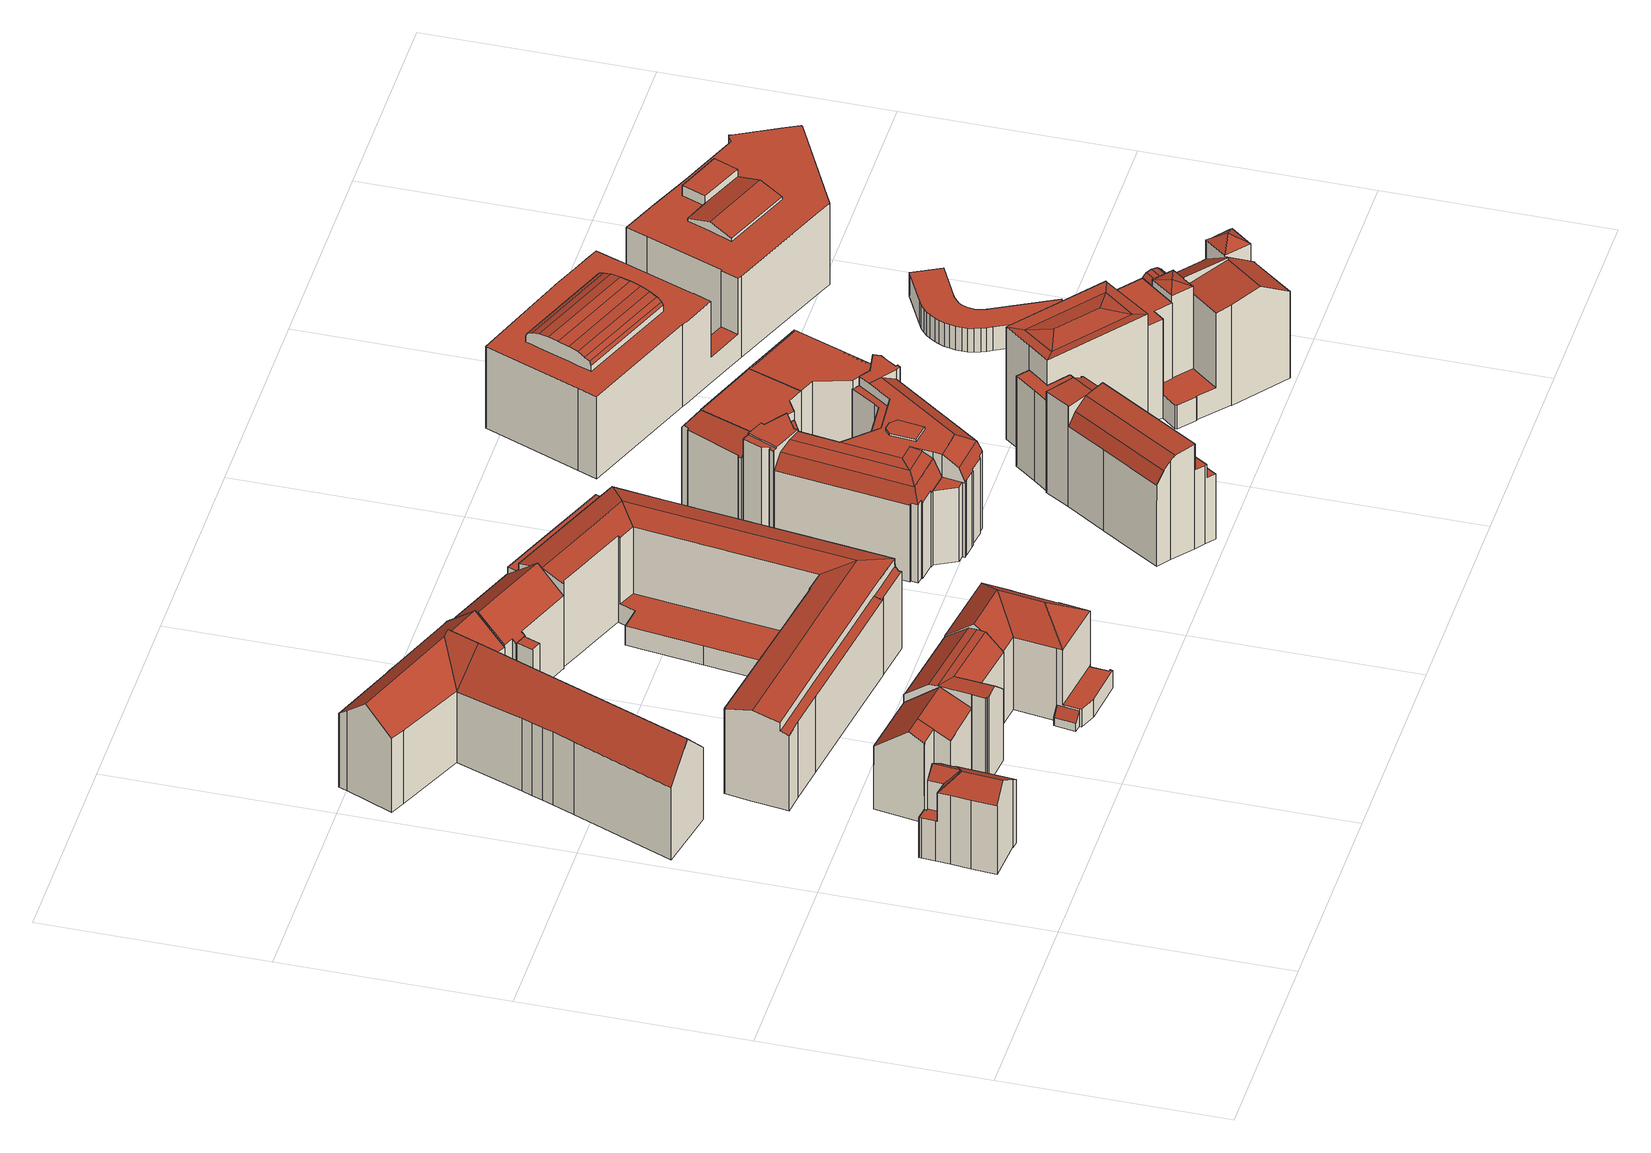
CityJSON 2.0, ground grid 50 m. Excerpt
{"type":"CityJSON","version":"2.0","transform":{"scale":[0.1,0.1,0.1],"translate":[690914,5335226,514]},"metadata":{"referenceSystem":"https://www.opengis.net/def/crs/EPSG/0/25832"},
"CityObjects":{
"building1":{"type":"Building","attributes":{"Gemeindeschluessel":"09162000","HoeheDach":"537.650","HoeheGrund":"516.379","Methode":"2000","NiedrigsteTraufeDesGebaeudes":"526.580","Geometrietyp2DReferenz":"3000","function":"31001_1000","roofType":"2100","measuredHeight":21.27,"storeysAboveGround":5},"geometry":[{"type":"MultiSurface","lod":"2","boundaries":[[[0,1,2,3]],[[4,5,2,1,6,7,8]],[[9,10,11]],[[12,13,14,15]],[[16,17,13,12]],[[11,8,18,19,9]],[[20,6,1,0]],[[21,22,17,16]],[[23,24,25,26]],[[27,28,29,30]],[[31,23,26,32,27,30,33,34,21,16,12,15,35,20,0,3,36]],[[34,33,37,9,19,38,39]],[[10,8,11]],[[40,41,42,14,13,17,22,39,38]],[[40,18,43,41]],[[15,14,42,35]],[[3,2,5,36]],[[44,25,24,45,4,10,46]],[[8,7,43,18]],[[38,19,18,40]],[[31,45,24,23]],[[31,36,5,4,45]],[[20,35,42,41,43,7,6]],[[27,32,44,46,28]],[[4,8,10]],[[26,25,44,32]],[[30,29,37,33]],[[9,37,29,28,46,10]],[[34,39,22,21]]],"semantics":{"surfaces":[{"type":"WallSurface"},{"type":"RoofSurface"},{"type":"GroundSurface"}],"values":[0,1,0,0,0,1,0,0,0,0,2,0,1,1,0,0,0,1,1,0,0,0,0,0,1,0,0,1,0]}}]},
"building2":{"type":"Building","attributes":{"Gemeindeschluessel":"09162000","HoeheDach":"539.610","HoeheGrund":"517.521","Methode":"2000","NiedrigsteTraufeDesGebaeudes":"533.461","Geometrietyp2DReferenz":"3000","function":"31001_1000","roofType":"2100","measuredHeight":22.09,"storeysAboveGround":5},"geometry":[{"type":"MultiSurface","lod":"2","boundaries":[[[47,48,49,50,51]],[[52,53,54,55]],[[54,53,56,49,48,57,58]],[[52,55,59,60,61,62,63,64,65,66]],[[63,62,51,50,67]],[[65,68,69,66]],[[55,54,58,59]],[[49,56,69,68,70,67,50]],[[59,58,57,60]],[[63,67,70,64]],[[61,47,51,62]],[[52,66,69,56,53]],[[64,70,68,65]],[[61,60,57,48,47]]],"semantics":{"surfaces":[{"type":"RoofSurface"},{"type":"WallSurface"},{"type":"GroundSurface"}],"values":[0,1,0,2,1,1,1,0,1,1,1,1,1,1]}}]},
"building3":{"type":"Building","attributes":{"Gemeindeschluessel":"09162000","HoeheDach":"542.233","HoeheGrund":"516.547","Methode":"2000","NiedrigsteTraufeDesGebaeudes":"534.610","Geometrietyp2DReferenz":"3000","function":"31001_9998","roofType":"3100","measuredHeight":25.69,"storeysAboveGround":5},"geometry":[{"type":"MultiSurface","lod":"2","boundaries":[[[71,72,73,74,75,76,77,78,79,80,81,82,83]],[[84,85,86,87,88]],[[89,90,91,92]],[[71,83,93,94,95]],[[91,86,85,96,92]],[[97,98,81,80]],[[99,75,74,100]],[[101,95,94,102]],[[103,104,72,105,106]],[[107,100,74,73,108]],[[109,110,111,112]],[[113,76,75,99]],[[114,115,110,109]],[[116,79,78,117]],[[89,118,119,104,103,90]],[[107,118,89,92,96,85,84,120,121,114,109,112,101,102,122,123,98,97,116,117,124,113,99,100]],[[119,118,107,108]],[[120,125,126,121]],[[102,94,93,122]],[[106,105,71,95]],[[98,123,82,81]],[[119,108,73,72,104]],[[124,117,78,77]],[[87,106,95,127,111,110,115,126,125,88]],[[76,113,124,77]],[[97,80,79,116]],[[84,88,125,120]],[[101,112,111,127,95]],[[123,122,93,83,82]],[[121,126,115,114]],[[72,71,105]],[[91,90,103,106,87,86]]],"semantics":{"surfaces":[{"type":"RoofSurface"},{"type":"WallSurface"},{"type":"GroundSurface"}],"values":[0,1,1,0,1,1,1,1,0,1,1,1,1,1,1,2,1,1,1,0,1,0,1,0,1,1,1,1,1,1,1,0]}}]},
"building4":{"type":"Building","attributes":{"Gemeindeschluessel":"09162000","HoeheDach":"539.670","HoeheGrund":"517.402","Methode":"2000","NiedrigsteTraufeDesGebaeudes":"535.493","Geometrietyp2DReferenz":"3000","function":"31001_1000","roofType":"3100","measuredHeight":22.27,"storeysAboveGround":5},"geometry":[{"type":"MultiSurface","lod":"2","boundaries":[[[128,129,130,131,132,133,134,135,136,137]],[[138,136,135,139]],[[129,140,141,142,143,144,130]],[[145,146,141,140]],[[147,148,149,150]],[[151,134,133,152]],[[128,150,153,154]],[[155,156,157,158]],[[138,159,160,137,136]],[[161,131,130,144]],[[146,156,155,142,141]],[[162,149,148,159,138,139,151,152,163,161,144,143,158,157]],[[148,147,160,159]],[[145,140,129,128,154]],[[147,150,128,137,160]],[[150,149,162,153]],[[163,132,131,161]],[[162,157,156,146,145,154,153]],[[139,135,134,151]],[[152,133,132,163]],[[143,142,155,158]]],"semantics":{"surfaces":[{"type":"RoofSurface"},{"type":"WallSurface"},{"type":"GroundSurface"}],"values":[0,1,1,0,1,1,0,1,1,1,0,2,1,0,0,1,1,1,1,1,1]}}]},
"building5":{"type":"Building","attributes":{"Gemeindeschluessel":"09162000","HoeheDach":"521.417","HoeheGrund":"517.417","Methode":"1000","NiedrigsteTraufeDesGebaeudes":"519.404","Geometrietyp2DReferenz":"3000","function":"31001_2000","roofType":"2100","measuredHeight":4,"storeysAboveGround":1},"geometry":[{"type":"MultiSurface","lod":"2","boundaries":[[[164,165,166,167]],[[165,168,169,166]],[[167,170,171,164]],[[170,169,168,171]],[[171,168,165,164]],[[167,166,169,170]]],"semantics":{"surfaces":[{"type":"WallSurface"},{"type":"RoofSurface"},{"type":"GroundSurface"}],"values":[0,1,2,0,0,0]}}]},
"building6":{"type":"Building","attributes":{"Gemeindeschluessel":"09162000","HoeheDach":"540.920","HoeheGrund":"517.430","Methode":"1000","NiedrigsteTraufeDesGebaeudes":"521.880","Geometrietyp2DReferenz":"3000","function":"31001_1000","roofType":"3100","measuredHeight":23.49,"storeysAboveGround":5},"geometry":[{"type":"MultiSurface","lod":"2","boundaries":[[[172,173,174,175]],[[176,177,178,179,180,181,172,175,182,183,170,184,167,185,162,157,186,187,188]],[[174,189,182,175]],[[190,173,172,181]],[[191,192,193,194]],[[167,184,195,196,197,198,199]],[[200,176,188,201]],[[179,202,203,180]],[[204,195,184,170]],[[185,205,206,162]],[[178,207,202,179]],[[208,209,210,200,201,211,192,191]],[[177,210,209,207,178]],[[183,212,204,170]],[[167,199,205,185]],[[189,174,173,190,203,202,207,196,195,204,212]],[[176,200,210,177]],[[191,194,206,205]],[[208,191,205,199,198]],[[157,162,206,194,193]],[[186,192,211,187]],[[180,203,190,181]],[[187,211,201,188]],[[207,209,197,196]],[[192,186,157,193]],[[209,208,198,197]],[[189,212,183,182]]],"semantics":{"surfaces":[{"type":"WallSurface"},{"type":"GroundSurface"},{"type":"RoofSurface"}],"values":[0,1,0,0,2,0,0,0,0,0,0,2,0,0,0,2,0,2,2,0,0,0,0,0,0,2,0]}}]},
"building7":{"type":"Building","attributes":{"Gemeindeschluessel":"09162000","HoeheDach":"539.811","HoeheGrund":"516.550","Methode":"2000","NiedrigsteTraufeDesGebaeudes":"521.406","Geometrietyp2DReferenz":"3000","function":"31001_9998","roofType":"3100","measuredHeight":23.26,"storeysAboveGround":7},"geometry":[{"type":"MultiSurface","lod":"2","boundaries":[[[213,214,215,216,217,218,219,220,221,222,223,224]],[[225,226,227,228,229,230,231,232,233,234,235,236,237,238,239]],[[237,236,235,234,240,241,242,243,244,238]],[[243,242,241,240,245,246,247,248,249,250,251,252,244]],[[253,254,255,256,257,258,259,260,261,262,263]],[[264,265,266,267]],[[268,269,270,271]],[[272,246,245,273]],[[274,275,276,277,278,279,280,281]],[[230,229,282,283]],[[250,249,248,247,284,285,286,287,288,251]],[[289,290,291,215,214,213,224,292]],[[293,294,295,296]],[[257,295,294,282,229,228,297,258]],[[240,298,299,291,300,245]],[[301,262,261,260,259,297,227,226,225,239,302]],[[303,304,265,264]],[[271,270,305,306]],[[307,308,309,277,276,310,311]],[[218,312,219]],[[312,313,220,219]],[[273,245,300,314]],[[232,305,270,269,315,316,317,318,319,217,216,320,321,233]],[[322,323,307,311]],[[281,280,324,325]],[[247,246,272,326,327,328,284]],[[313,312,218,217,319,329,330,331,332,333]],[[334,335,336,337]],[[231,230,283]],[[324,292,224,223,338,339,340,341,325]],[[233,321,320,216,215,342,343,234]],[[329,319,318,344]],[[259,258,297]],[[268,345,346,347,344,318,317,316,315,269]],[[293,348,349,306,305,232,231,283,282,294]],[[228,227,297]],[[314,300,309,308]],[[337,336,323,322]],[[222,221,220,313,333,266,265,304,338,223]],[[339,338,304,303]],[[280,279,278,277,309,300,291,290,289,292,324]],[[350,301,302,351]],[[327,326,335,334]],[[326,272,273,314,308,307,323,336,335]],[[234,343,342,215,291,299,298,240]],[[347,346,345,268,271,306,349,348,293,296,256,255,254,253,263,350,351,352,353,354,288,287,286,285,284,328,327,334,337,322,311,310,276,275,274,281,325,341,340,339,303,264,267,332,331,330,329,344]],[[302,239,238,244,252,251,288,354,353,352,351]],[[267,266,333,332]],[[263,262,301,350]],[[296,295,257,256]]],"semantics":{"surfaces":[{"type":"WallSurface"},{"type":"RoofSurface"},{"type":"GroundSurface"}],"values":[0,0,1,1,0,0,0,0,0,0,0,1,0,1,1,1,0,0,0,1,0,0,1,0,0,0,0,0,1,0,0,0,0,0,0,0,0,0,1,0,1,0,0,1,1,2,0,0,0,0]}}]},
"building8":{"type":"Building","attributes":{"Gemeindeschluessel":"09162000","HoeheDach":"540.571","HoeheGrund":"516.580","Methode":"1000","NiedrigsteTraufeDesGebaeudes":"534.405","Geometrietyp2DReferenz":"3000","function":"31001_9998","roofType":"3100","measuredHeight":23.99,"storeysAboveGround":5},"geometry":[{"type":"MultiSurface","lod":"2","boundaries":[[[355,356,357,358]],[[359,360,361,362]],[[362,361,363,364]],[[356,355,365,366,367,368]],[[369,370,368,367,371,372,373,374]],[[372,371,367,366,375,376,377,373]],[[364,363,378,379]],[[358,357,380,381]],[[381,380,382,383]],[[384,385,386,387,388]],[[365,355,358,381,383,389,390,391,392,359,362,364,379,393,377,376,375,366]],[[388,387,394,360,359,392,391]],[[390,389,395,385,384,388,391]],[[378,374,373,377,393,379]],[[382,386,385,395]],[[394,387,386,382]],[[363,361,360,394,382,380,357,356,368,370,369,374,378]],[[389,383,382,395]]],"semantics":{"surfaces":[{"type":"WallSurface"},{"type":"RoofSurface"},{"type":"GroundSurface"}],"values":[0,0,0,0,1,0,0,0,0,1,2,0,0,0,0,0,1,0]}}]},
"building9":{"type":"Building","attributes":{"Gemeindeschluessel":"09162000","HoeheDach":"543.130","HoeheGrund":"516.490","Methode":"2000","NiedrigsteTraufeDesGebaeudes":"528.354","Geometrietyp2DReferenz":"3000","function":"31001_9998","roofType":"1000","measuredHeight":26.64,"storeysAboveGround":4},"geometry":[{"type":"MultiSurface","lod":"2","boundaries":[[[396,397,398,399,400,401,402,403,404,405,406,407,408,409,410,411,412,413,414,415]],[[412,416,417,413]],[[418,419,417,416,420,421]],[[396,415,422,423,424,425]],[[426,427,428,429,430]],[[431,432,433,434,425,424,435,436]],[[437,438,439,419,418,440,441]],[[408,407,430,429,442,443]],[[403,402,444,437,441,445]],[[446,421,420,447,448,449,443,442]],[[410,448,447,411]],[[409,449,448,410]],[[396,425,434,397]],[[397,434,433,398]],[[400,450,451,401]],[[408,443,449,409]],[[412,411,447,420,416]],[[452,453,454,455,436,435]],[[402,401,451,454,453,444]],[[456,457,458,428,427]],[[414,413,417,419,439,459]],[[404,403,445,457,456]],[[398,433,432,399]],[[446,442,429,428,458]],[[446,458,457,445,441,440]],[[400,399,432,431,460,450]],[[426,430,407,406,405]],[[436,455,460,431]],[[446,440,418,421]],[[414,459,422,415]],[[451,450,460,455,454]],[[452,438,437,444,453]],[[405,404,456,427,426]],[[423,438,452,435,424]],[[423,422,459,439,438]]],"semantics":{"surfaces":[{"type":"GroundSurface"},{"type":"WallSurface"},{"type":"RoofSurface"}],"values":[0,1,2,1,2,2,1,1,1,2,1,1,1,1,1,1,1,1,1,2,1,1,1,1,2,1,1,1,1,1,2,2,1,1,2]}}]},
"building10":{"type":"Building","attributes":{"Gemeindeschluessel":"09162000","HoeheDach":"542.200","HoeheGrund":"516.989","Methode":"2000","NiedrigsteTraufeDesGebaeudes":"535.830","Geometrietyp2DReferenz":"3000","function":"31001_9998","roofType":"1000","measuredHeight":25.21,"storeysAboveGround":6},"geometry":[{"type":"MultiSurface","lod":"2","boundaries":[[[461,462,463,464]],[[465,466,467,468]],[[469,470,471,472]],[[473,474,475,476]],[[477,478,479,480]],[[481,482,483,484]],[[485,486,487,488,489,490,491,492,493]],[[470,494,495,496,497,471]],[[498,499,500,501,502,503,504]],[[505,506,507,508]],[[509,510,511,512,513,514,515]],[[516,517,518,519]],[[475,474,520,521,522,523,524,525,526,527]],[[528,522,521,529]],[[530,531,532,533,518,517,534,463,462,535,536,537,511,510,488,487,486,485]],[[538,539,540,541,542,543,544,545,546,547]],[[533,548,549,550,551,519,518]],[[552,496,495,553]],[[502,501,554,491,490,555,556,557,540,539,503]],[[558,559,468,467,560,561]],[[562,563,564,565]],[[527,526,566,507,567,568]],[[559,558,569,570,571,572,573,574,575,576,577,578,528,529,579,473,476,580,581,481,484,582,583,584,562,565,477,480,585,586,587,588,589,590,591,592,593,594,595,596,597,598,599,514,513,512,600,601,602,461,464,603,516,519,551,550,604,465,468]],[[590,547,546,591]],[[549,605,466,465,604,550]],[[606,607,608,609,610,611]],[[461,602,601,600,537,536,535,462]],[[514,599,598,612,613,515]],[[508,507,566,614,615]],[[524,616,617,618,619,620,621,622,607,525]],[[575,617,616,576]],[[529,521,520,579]],[[558,561,623,569]],[[624,554,501,500]],[[622,621,571,570,569,623,625]],[[577,576,616,524,523,578]],[[512,511,537,600]],[[530,626,627,531]],[[480,479,499,585]],[[584,628,563,562]],[[556,555,490,489,509,515,613,612,629,630,557]],[[571,621,620,572]],[[565,564,478,477]],[[589,538,547,590]],[[586,498,504,587]],[[585,499,498,586]],[[622,625,608,607]],[[615,614,631,632]],[[603,534,517,516]],[[541,630,629,612,598,597,596,595,542]],[[504,503,539,538,589,588,587]],[[485,493,626,530]],[[581,633,482,481]],[[634,631,614,566,635,636,606,611,627,626,493,637],[638,552,553,639,469,472]],[[594,543,542,595]],[[510,509,489,488]],[[464,463,534,603]],[[591,546,545,592]],[[632,634,637,624]],[[627,611,610,548,533,532,531]],[[525,607,606,636]],[[615,632,624,500]],[[573,619,618,574]],[[525,636,635,566,526]],[[483,482,633,568,567,507,506]],[[593,544,543,594]],[[639,494,470,469]],[[583,640,628,584]],[[632,631,634]],[[609,608,625,623,561,560,467,466,605,549,548,610]],[[637,493,492,491,554,624]],[[540,557,630,541]],[[472,471,497,638]],[[553,495,494,639]],[[579,520,474,473]],[[572,620,619,573]],[[578,523,522,528]],[[580,476,475,527,568,633,581]],[[479,478,564,563,628,640,505,508,615,500,499]],[[592,545,544,593]],[[574,618,617,575]],[[638,497,496,552]],[[582,484,483,506,505,640,583]]],"semantics":{"surfaces":[{"type":"WallSurface"},{"type":"RoofSurface"},{"type":"GroundSurface"}],"values":[0,0,0,0,0,0,0,1,1,0,0,0,1,0,1,1,0,0,0,0,0,0,2,0,0,0,0,0,0,1,0,0,0,1,0,0,0,0,0,0,1,0,0,0,0,0,0,0,0,0,0,0,0,1,0,0,0,0,1,0,1,1,0,1,1,0,0,0,0,1,1,0,0,0,0,0,0,0,1,0,0,0,0]}}]},
"building11":{"type":"Building","attributes":{"Gemeindeschluessel":"09162000","HoeheDach":"526.450","HoeheGrund":"517.340","Methode":"2000","NiedrigsteTraufeDesGebaeudes":"523.066","Geometrietyp2DReferenz":"3000","function":"51009_1610","roofType":"3600","measuredHeight":9.11},"geometry":[{"type":"MultiSurface","lod":"2","boundaries":[[[641,642,643]],[[644,641,643,645]],[[646,647,648,649]],[[642,647,650,651]],[[652,653,648,642]],[[648,647,642]],[[654,651,650,655]],[[656,657,658,659]],[[655,650,647,646]],[[652,642,641]],[[660,661,644,645,656,659,654,655,646,649]],[[642,651,658,657]],[[660,653,652,661]],[[645,643,657,656]],[[649,648,653,660]],[[659,658,651,654]],[[661,652,641,644]],[[642,657,643]]],"semantics":{"surfaces":[{"type":"RoofSurface"},{"type":"WallSurface"},{"type":"GroundSurface"}],"values":[0,1,1,0,0,0,1,1,1,0,2,0,1,1,1,1,1,0]}}]},
"building12":{"type":"Building","attributes":{"Gemeindeschluessel":"09162000","HoeheDach":"541.520","HoeheGrund":"516.940","Methode":"2000","NiedrigsteTraufeDesGebaeudes":"536.990","Geometrietyp2DReferenz":"3000","function":"31001_9998","roofType":"1000","measuredHeight":24.58,"storeysAboveGround":6},"geometry":[{"type":"MultiSurface","lod":"2","boundaries":[[[662,663,664,665]],[[666,667,668,669,670,671,672,673,674]],[[675,676,677,678]],[[677,676,664,663,679,674,673,672,680,681]],[[682,683,684,685,686,687]],[[688,689,690,691,692,693]],[[694,666,674,679,663,662]],[[695,681,680,696]],[[697,698,699,700]],[[701,678,677,681,695,702,703]],[[704,705,693,692]],[[696,671,670,689,688,693,705,684,683]],[[706,707,708,709,700,699]],[[707,710,711,712,713,708]],[[668,667,666,694,662,665,675,678,701,703,714,697,700,709,708,713,712,687,686,685,704,692,691,690,669]],[[715,702,695,696,683,682,711,710,707,706,699,698]],[[685,684,705,704]],[[714,703,702,715,698,697]],[[696,680,672,671]],[[690,689,670,669]],[[712,711,682,687]],[[665,664,676,675]]],"semantics":{"surfaces":[{"type":"WallSurface"},{"type":"RoofSurface"},{"type":"GroundSurface"}],"values":[0,0,0,1,0,0,0,0,0,0,0,1,0,0,2,1,0,0,0,0,0,0]}}]},
"building13":{"type":"Building","attributes":{"Gemeindeschluessel":"09162000","HoeheDach":"539.574","HoeheGrund":"516.596","Methode":"2000","NiedrigsteTraufeDesGebaeudes":"539.574","Geometrietyp2DReferenz":"3000","function":"31001_9998","roofType":"1000","measuredHeight":22.98,"storeysAboveGround":6},"geometry":[{"type":"MultiSurface","lod":"2","boundaries":[[[716,717,718,719]],[[718,720,721,719]],[[721,720,722,723]],[[716,724,725,717]],[[726,727,728,729]],[[727,723,722,728]],[[716,719,721,723,727,726,724]],[[720,718,717,725,729,728,722]],[[726,729,725,724]]],"semantics":{"surfaces":[{"type":"WallSurface"},{"type":"GroundSurface"},{"type":"RoofSurface"}],"values":[0,0,0,0,0,0,1,2,0]}}]},
"building14":{"type":"Building","attributes":{"Gemeindeschluessel":"09162000","HoeheDach":"541.530","HoeheGrund":"517.090","Methode":"2000","NiedrigsteTraufeDesGebaeudes":"536.829","Geometrietyp2DReferenz":"3000","function":"31001_9998","roofType":"1000","measuredHeight":24.44,"storeysAboveGround":6},"geometry":[{"type":"MultiSurface","lod":"2","boundaries":[[[730,731,732,733,734,735,672,736,674]],[[737,731,730,738]],[[739,740,741,742]],[[743,744,745,746,747,733,732]],[[735,734,748,749,750,672]],[[751,752,753,754]],[[748,734,733,747]],[[755,756,742,741,757,758]],[[749,748,759,760,761,762,763,764,765,766,750]],[[763,762,767,768,769,764]],[[738,730,674,770]],[[674,736,672,750,766,771,772,773,770]],[[765,764,769,774,771,766]],[[755,758,775,776]],[[767,762,761,777]],[[776,775,752,751]],[[777,761,760,778]],[[779,739,742,756,755,776,751,754,745,744,743,737,738,770,773,772,771,774,769,768,767,777,778]],[[739,779,778,760,759,740]],[[754,753,746,745]],[[746,753,752,775,758,757,741,740,759,748,747]],[[743,732,731,737]]],"semantics":{"surfaces":[{"type":"RoofSurface"},{"type":"WallSurface"},{"type":"GroundSurface"}],"values":[0,1,1,1,1,1,1,1,0,1,1,1,1,1,1,1,1,2,1,1,0,1]}}]},
"building15":{"type":"Building","attributes":{"Gemeindeschluessel":"09162000","HoeheDach":"546.480","HoeheGrund":"517.268","Methode":"2000","NiedrigsteTraufeDesGebaeudes":"545.560","Geometrietyp2DReferenz":"3000","function":"31001_9998","roofType":"3200","measuredHeight":29.21,"storeysAboveGround":8},"geometry":[{"type":"MultiSurface","lod":"2","boundaries":[[[780,781,782,783]],[[784,785,786,787]],[[784,787,788]],[[789,783,782,790,791,792]],[[780,783,788,787,793]],[[780,793,794,795,781]],[[789,796,788,783]],[[796,786,785]],[[797,798,799,800,801]],[[796,785,784,788]],[[794,793,787,786,800,799]],[[792,801,800,786,796,789]],[[797,791,790,782,781,795,798]],[[794,799,798,795]],[[792,791,797,801]]],"semantics":{"surfaces":[{"type":"WallSurface"},{"type":"RoofSurface"},{"type":"GroundSurface"}],"values":[0,1,1,0,1,0,1,1,0,1,1,1,2,0,0]}}]},
"building16":{"type":"Building","attributes":{"Gemeindeschluessel":"09162000","HoeheDach":"542.803","HoeheGrund":"517.596","Methode":"1000","NiedrigsteTraufeDesGebaeudes":"542.803","Geometrietyp2DReferenz":"3000","function":"31001_2000","roofType":"1000","measuredHeight":25.21,"storeysAboveGround":7},"geometry":[{"type":"MultiSurface","lod":"2","boundaries":[[[802,803,804,805,806,807,808]],[[803,802,809,810]],[[806,805,811,812]],[[804,813,811,805]],[[807,814,815,808]],[[807,806,812,814]],[[809,815,814,812,811,813,810]],[[803,810,813,804]],[[802,808,815,809]]],"semantics":{"surfaces":[{"type":"GroundSurface"},{"type":"WallSurface"},{"type":"RoofSurface"}],"values":[0,1,1,1,1,1,2,1,1]}}]},
"building17":{"type":"Building","attributes":{"Gemeindeschluessel":"09162000","HoeheDach":"547.010","HoeheGrund":"517.584","Methode":"2000","NiedrigsteTraufeDesGebaeudes":"523.590","Geometrietyp2DReferenz":"3000","function":"31001_2000","roofType":"3100","measuredHeight":29.43,"storeysAboveGround":5},"geometry":[{"type":"MultiSurface","lod":"2","boundaries":[[[816,817,818]],[[819,820,821,822,823,824]],[[825,826,827,823,822]],[[828,829,830,831]],[[832,833,834,835]],[[836,837,838,839,840]],[[803,841,842,802]],[[843,844,845,846,847,848,849,819,824,850]],[[851,852,853,854]],[[835,834,855,856]],[[843,857,858,844]],[[807,859,827,826]],[[860,861,862,863,864,845,865,838,837,866]],[[866,837,836]],[[867,868,869,870,871]],[[816,872,873,874,817]],[[875,876,877,878,879,880,828,831,881,882,832,835,856,883,884,804,803,802,808,807,826,825,885,886,887,888,889,851,854,890,891,892,893,894,895]],[[830,829,896,897,898,866,836,899]],[[840,839,869,868]],[[900,901,868,867]],[[881,902,903,882]],[[904,905,873,872,906,907]],[[846,864,908,909,847]],[[875,895,910,911,912,913]],[[914,915,913,912,907,906,916,917,918,919]],[[854,853,874,873,890]],[[897,920,818,898]],[[887,886,862,861,921]],[[869,839,865,844,858]],[[891,890,873,905,922]],[[853,852,923,924,921]],[[825,822,821,885]],[[888,924,923,889]],[[853,921,861,860,817,874]],[[877,914,919,878]],[[914,877,876,915]],[[804,925,841,803]],[[889,923,852,851]],[[869,858,926,870]],[[887,921,924,888]],[[906,872,920,897,916]],[[860,866,898,818,817]],[[881,831,830,899,902]],[[846,845,864]],[[867,871,927,842,841,925,928,929,855,834,833,900]],[[885,821,820,930,931,909,908,863,862,886]],[[879,918,917,880]],[[863,908,864]],[[904,911,910,932,933,934,922,905]],[[833,832,882,903,901,900]],[[916,897,896,917]],[[802,842,927,808]],[[858,857,926]],[[848,931,930,849]],[[849,930,820,819]],[[824,823,827,859,850]],[[903,902,899,836,840,868,901]],[[893,933,932,894]],[[920,872,816]],[[880,917,896,829,828]],[[845,844,865]],[[884,928,925,804]],[[847,909,931,848]],[[892,934,933,893]],[[920,816,818]],[[891,922,934,892]],[[904,907,912,911]],[[894,932,910,895]],[[918,879,878,919]],[[883,929,928,884]],[[875,913,915,876]],[[856,855,929,883]],[[808,927,871,870,926,857,843,850,859,807]],[[839,838,865]]],"semantics":{"surfaces":[{"type":"RoofSurface"},{"type":"WallSurface"},{"type":"GroundSurface"}],"values":[0,0,1,1,1,1,1,1,1,1,0,1,0,1,1,0,2,0,1,1,1,1,0,1,0,1,1,1,0,1,0,1,1,1,1,1,1,1,0,1,1,1,1,1,0,1,1,1,0,1,1,1,0,0,0,0,0,1,0,1,1,1,0,1,0,1,1,1,1,1,1,1,1,1]}}]},
"building18":{"type":"Building","attributes":{"Gemeindeschluessel":"09162000","HoeheDach":"539.650","HoeheGrund":"514.841","Methode":"2000","NiedrigsteTraufeDesGebaeudes":"521.240","Geometrietyp2DReferenz":"3000","function":"31001_3000","roofType":"1000","measuredHeight":24.81,"storeysAboveGround":7},"geometry":[{"type":"MultiSurface","lod":"2","boundaries":[[[935,936,937,938]],[[939,940,941,942,943,944]],[[945,946,947,948]],[[949,950,951,952]],[[953,954,955,956]],[[957,958,959,960,961,951,950,962,963,964,965,966,967,968],[969,970,971,972,973,974,975,976,977,978,979,980,981,982,983,984,985,986,987,988,989,990]],[[991,992,993,994,995,996,997,998,999,1000,1001,1002,1003,1004,1005,1006,949,952,1007,1008,1009,1010,1011,1012,1013,953,956,1014,944,943,942,1015,1016,1017,1018]],[[946,1019,1020,947]],[[1021,1022,1023,1024]],[[1025,1026,1027,1028]],[[1029,1030,1031,1032]],[[963,962,950,949,1006,1005,1004,964]],[[1011,1033,1034,1012]],[[1035,1036,1037,1038]],[[1039,1040,1041,1042,1038,1037,938,937,948,947,1020,978,977,976,975,974,973,972,971,970,969,990]],[[1031,960,959,1032]],[[998,997,996,995,1043,1044,1029,1032,959,958,957,999]],[[1029,1044,1045,1030]],[[960,1031,1030,1045,1046,1010,1009,1008,1007,961]],[[1017,1047,1048,1018]],[[978,1020,1019,979]],[[965,964,1004,1003,1002,966]],[[1049,939,944,1014,956,955]],[[1050,1035,1038,1042]],[[1010,1046,1033,1011]],[[1000,968,967,1001]],[[1012,1034,1051,1013]],[[989,1052,1039,990]],[[1052,1053,1040,1039]],[[1053,1054,1041,1040]],[[1053,1052,989,988,987,986,985,984,983,982,981,980,979,1019,946,945,936,935,1036,1035,1050,1054]],[[1054,1050,1042,1041]],[[1055,1056,1057,1058,1026,1025,1059,1022,1021]],[[952,951,961,1007]],[[1055,1021,1024,1060]],[[1059,1025,1028,1061]],[[1024,1023,1062,1063,1064,1060]],[[1022,1059,1061,1062,1023]],[[942,941,1065,1015]],[[936,945,948,937]],[[1018,1048,1066,991]],[[1067,1047,1017,1016,1015,1065]],[[1043,1068,1069,1070,1066,1048,1047,1067,1065,941,940,939,1049,955,954,1051,1034,1033,1046,1045,1044],[1064,1063,1071,1072,1058,1057,1056,1055,1060]],[[1036,935,938,1037]],[[1071,1061,1028,1027,1072]],[[1001,967,966,1002]],[[1063,1062,1061,1071]],[[1013,1051,954,953]],[[992,1070,1069,993]],[[1072,1027,1026,1058]],[[994,993,1069,1068,1043,995]],[[999,957,968,1000]],[[991,1066,1070,992]]],"semantics":{"surfaces":[{"type":"RoofSurface"},{"type":"WallSurface"},{"type":"GroundSurface"}],"values":[0,1,0,1,1,0,2,0,0,0,0,1,1,0,1,1,1,1,1,1,1,1,1,0,1,1,1,1,0,0,1,0,1,1,1,1,1,0,1,0,1,1,0,0,1,1,1,1,1,1,1,1,1]}}]},
"building19":{"type":"Building","attributes":{"Gemeindeschluessel":"09162000","HoeheDach":"521.508","HoeheGrund":"515.508","Methode":"3220","NiedrigsteTraufeDesGebaeudes":"521.508","Geometrietyp2DReferenz":"3000","function":"31001_2000","roofType":"9999","measuredHeight":6,"storeysAboveGround":1},"geometry":[{"type":"MultiSurface","lod":"2","boundaries":[[[1073,1074,1075,1076,1077,1078,1079,1080,1081,1082,1083,1084,1085,1086,1087,1088,1089,1090,1091,1092,1093,1094,1095,1096,1097,1098,1099,1100,1101,1102,1103]],[[1104,1105,1083,1082]],[[1105,1106,1084,1083]],[[1107,1108,1092,1091]],[[1109,1110,1073,1103]],[[1111,1112,1086,1085]],[[1113,1114,1096,1095]],[[1115,1116,1094,1093]],[[1117,1118,1076,1075]],[[1119,1120,1078,1077]],[[1110,1121,1074,1073]],[[1122,1123,1088,1087]],[[1121,1117,1075,1074]],[[1124,1107,1091,1090]],[[1108,1115,1093,1092]],[[1125,1126,1080,1079]],[[1123,1127,1089,1088]],[[1128,1109,1103,1102]],[[1109,1128,1129,1130,1131,1132,1133,1114,1113,1116,1115,1108,1107,1124,1127,1123,1122,1112,1111,1106,1105,1104,1134,1126,1125,1120,1119,1118,1117,1121,1110]],[[1126,1134,1081,1080]],[[1131,1130,1100,1099]],[[1129,1128,1102,1101]],[[1106,1111,1085,1084]],[[1118,1119,1077,1076]],[[1112,1122,1087,1086]],[[1116,1113,1095,1094]],[[1120,1125,1079,1078]],[[1114,1133,1097,1096]],[[1133,1132,1098,1097]],[[1132,1131,1099,1098]],[[1130,1129,1101,1100]],[[1127,1124,1090,1089]],[[1134,1104,1082,1081]]],"semantics":{"surfaces":[{"type":"GroundSurface"},{"type":"WallSurface"},{"type":"RoofSurface"}],"values":[0,1,1,1,1,1,1,1,1,1,1,1,1,1,1,1,1,1,2,1,1,1,1,1,1,1,1,1,1,1,1,1,1]}}]}
},
"vertices":[
[241,307,24],[241,307,195],[238,281,195],[238,281,24],[251,278,186],[251,280,186],[241,308,195],[201,315,224],[196,255,224],[142,288,199],[176,247,236],[165,260,224],[173,324,24],[173,324,126],[173,323,126],[173,323,24],[145,328,24],[145,328,126],[173,284,199],[142,289,199],[241,308,24],[145,323,24],[145,323,126],[240,151,24],[240,151,187],[225,153,197],[225,153,24],[132,162,24],[132,162,199],[136,217,199],[136,217,24],[245,214,24],[226,154,24],[140,261,24],[142,292,24],[172,319,24],[251,280,24],[140,261,199],[142,289,126],[142,292,126],[173,284,126],[176,318,126],[172,319,126],[176,318,199],[226,154,197],[245,214,187],[169,159,236],
[245,342,238],[291,336,238],[294,370,256],[248,377,256],[242,343,238],[399,285,35],[399,285,221],[397,285,221],[397,285,35],[406,354,256],[292,336,238],[287,300,220],[287,300,35],[292,336,35],[245,342,35],[242,343,35],[260,453,35],[261,453,35],[413,431,35],[414,431,35],[260,453,195],[413,431,195],[414,431,195],[261,453,195],
[290,1354,270],[312,1345,270],[389,1316,270],[390,1318,268],[413,1380,212],[401,1385,212],[265,1438,211],[253,1442,211],[230,1451,212],[217,1455,212],[65,1513,213],[58,1495,229],[39,1450,270],[8,807,25],[151,778,25],[151,778,210],[80,792,282],[8,807,208],[291,1130,25],[291,1130,210],[274,1088,210],[274,1088,25],[12,1389,214],[47,1373,212],[204,1305,206],[262,1056,25],[217,1455,25],[65,1513,25],[413,1380,25],[390,1318,25],[204,1305,25],[47,1373,25],[340,1253,210],[342,1257,210],[301,1349,282],[274,1279,282],[364,1248,25],[364,1248,209],[139,1132,25],[139,1132,210],[148,1154,210],[148,1154,25],[401,1385,25],[130,1108,25],[130,1108,210],[230,1451,25],[253,1442,25],[342,1258,25],[342,1258,210],[100,1034,25],[120,1082,25],[12,1389,25],[58,1495,25],[265,1438,25],[100,1034,210],[120,1082,211],[202,1301,206],
[448,335,255],[407,359,257],[399,285,257],[397,285,257],[396,284,257],[393,255,257],[397,254,257],[397,252,257],[401,251,256],[439,247,255],[401,251,34],[397,252,34],[407,360,257],[409,378,255],[414,431,215],[414,431,34],[399,285,34],[606,330,257],[609,348,255],[482,245,216],[482,245,34],[487,289,34],[487,289,216],[397,254,34],[393,255,34],[598,272,216],[604,311,255],[417,430,215],[617,400,215],[617,400,34],[417,430,34],[482,242,34],[482,242,216],[397,285,34],[598,272,34],[396,284,34],
[618,173,34],[618,173,54],[634,171,74],[634,171,34],[610,126,54],[627,123,74],[627,123,34],[610,126,34],
[767,96,34],[767,96,79],[766,90,79],[766,90,34],[776,206,34],[779,206,34],[771,138,34],[766,138,34],[763,98,34],[763,97,34],[665,103,34],[627,118,34],[632,156,34],[647,265,34],[803,373,34],[793,307,34],[789,308,34],[665,103,79],[763,97,79],[725,319,269],[803,373,218],[617,400,218],[607,336,269],[632,156,79],[632,158,79],[632,158,218],[632,158,219],[634,171,219],[776,206,221],[789,308,222],[766,138,79],[763,98,79],[627,123,79],[647,265,218],[598,272,218],[771,138,79],[711,217,269],[771,138,218],[779,206,219],[793,307,219],[627,118,79],
[672,1248,243],[782,1204,243],[884,1163,243],[884,1163,227],[889,1161,224],[889,1161,74],[884,1163,74],[884,1163,221],[782,1204,221],[672,1248,221],[594,1280,221],[594,1280,243],[387,615,223],[586,586,223],[700,570,223],[700,570,221],[804,554,221],[804,554,74],[807,554,74],[807,554,225],[804,554,227],[804,554,243],[700,570,243],[586,586,243],[387,615,243],[226,638,243],[226,638,223],[759,620,258],[707,628,258],[594,644,258],[404,672,258],[234,697,258],[715,686,243],[663,694,243],[662,692,244],[601,702,243],[535,712,243],[421,730,243],[244,759,242],[243,755,243],[382,596,25],[584,567,25],[697,550,25],[700,550,25],[700,550,221],[697,550,221],[697,550,217],[584,567,217],[382,596,217],[360,600,217],[360,600,25],[657,1284,25],[657,1284,221],[877,1195,221],[877,1195,25],[841,657,25],[841,657,216],[829,563,216],[829,563,25],[663,694,74],[715,686,74],[609,1157,25],[657,1138,25],[729,1109,25],[729,1109,245],[657,1138,245],[609,1157,245],[560,1177,245],[560,1177,25],[804,552,221],[804,552,74],[662,692,25],[601,702,25],[535,712,25],[421,730,25],[244,759,25],[664,1190,258],[774,1146,258],[825,1126,258],[573,1227,258],[794,544,25],[794,544,221],[793,536,221],[793,536,25],[698,561,221],[767,679,258],[817,1068,258],[767,1088,243],[269,613,217],[223,619,217],[611,1302,25],[611,1302,221],[821,564,220],[821,564,25],[713,1069,74],[727,1104,74],[727,1104,243],[727,1104,25],[713,1069,25],[884,1170,74],[884,1170,221],[767,1088,74],[843,668,216],[870,877,216],[891,1038,216],[904,1142,216],[897,1145,219],[868,1047,227],[819,671,227],[660,1076,25],[660,1076,74],[553,1175,243],[553,1175,25],[668,731,74],[668,731,25],[663,694,25],[897,1145,25],[889,1161,25],[884,1170,25],[875,1188,25],[875,1188,221],[616,738,25],[616,738,74],[638,907,74],[638,907,25],[604,1305,221],[604,1305,25],[594,1280,25],[573,1227,25],[868,1047,243],[819,671,243],[904,1142,25],[843,668,25],[870,877,25],[891,1038,25],[804,552,25],[807,554,25],[269,613,25],[223,619,25],[226,638,25],[234,697,25],[243,755,25],
[553,1175,26],[553,1175,212],[419,1227,212],[419,1227,26],[389,1230,26],[389,1230,204],[387,1230,204],[387,1230,26],[390,1239,212],[390,1239,26],[577,1236,26],[604,1305,26],[604,1305,204],[577,1236,266],[415,1300,266],[440,1290,266],[468,1359,204],[441,1370,204],[415,1380,204],[389,1310,266],[468,1359,26],[441,1370,26],[415,1380,26],[366,1248,212],[366,1248,26],[416,1219,204],[416,1219,26],[413,1220,204],[413,1220,26],[376,1193,205],[399,1184,205],[413,1220,205],[389,1229,205],[375,1193,205],[399,1184,26],[376,1193,26],[375,1193,26],[389,1229,26],[389,1310,26],[389,1229,204],[399,1184,204],
[1450,252,25],[1403,178,25],[1383,147,25],[1377,137,25],[1330,64,25],[1300,18,25],[1278,35,25],[1258,51,25],[1212,88,25],[1183,110,25],[1244,205,25],[1268,244,25],[1325,332,25],[1359,386,25],[1361,385,25],[1404,349,25],[1429,329,25],[1433,333,25],[1440,327,25],[1481,294,25],[1429,329,276],[1433,333,276],[1406,281,273],[1437,330,273],[1411,344,287],[1380,296,287],[1481,294,225],[1451,254,225],[1451,254,144],[1450,252,144],[1183,110,232],[1197,99,260],[1338,321,260],[1323,330,232],[1268,244,232],[1331,66,144],[1377,137,144],[1383,147,144],[1403,178,144],[1431,266,144],[1311,78,144],[1260,50,225],[1406,281,225],[1437,330,225],[1406,281,291],[1260,50,291],[1323,330,282],[1325,332,282],[1278,35,225],[1258,51,291],[1371,301,286],[1404,349,287],[1361,385,283],[1359,386,282],[1330,64,191],[1300,18,191],[1431,266,225],[1283,32,225],[1283,32,191],[1311,78,191],[1212,88,276],[1221,81,285],[1364,306,285],[1440,327,225],[1331,66,191],
[1124,760,30],[1124,760,253],[1179,702,253],[1179,702,30],[1392,756,30],[1392,756,277],[1394,739,277],[1394,739,30],[1185,593,276],[1185,593,282],[1142,599,282],[1142,599,276],[1141,483,30],[1141,483,220],[1115,487,221],[1115,487,30],[1017,552,30],[1017,552,224],[1017,555,229],[1017,555,30],[1107,494,30],[1107,494,219],[1090,496,219],[1090,496,30],[1101,747,253],[1112,825,253],[1114,837,253],[1115,847,253],[1115,847,280],[1114,837,280],[1114,837,276],[1112,825,276],[1101,747,276],[1194,651,282],[1180,665,282],[1162,668,282],[1147,655,282],[1003,573,230],[1001,557,230],[1019,569,260],[1058,860,260],[1048,864,240],[1040,867,225],[1000,574,225],[1066,544,218],[1066,544,219],[1115,538,219],[1115,538,218],[1160,873,280],[1160,873,253],[1175,862,253],[1175,862,30],[1160,873,30],[1113,907,30],[1113,907,280],[1267,720,30],[1267,720,253],[1303,775,253],[1303,775,30],[1147,482,219],[1148,484,224],[1189,478,221],[1190,481,227],[1206,479,228],[1202,489,254],[1109,501,254],[1107,488,222],[1189,478,30],[1148,484,30],[1167,679,253],[1263,686,253],[1300,739,253],[1317,764,253],[1259,708,253],[1129,796,253],[1135,838,253],[1135,839,253],[1041,868,276],[1040,867,276],[1048,864,276],[1077,931,276],[1061,937,276],[1044,894,276],[1050,879,276],[1044,877,276],[1041,878,276],[1037,869,276],[1317,764,277],[1340,748,277],[1340,748,30],[1317,764,30],[1162,668,276],[1180,665,276],[1088,848,272],[1088,848,280],[1058,860,280],[1048,864,280],[1368,702,30],[1382,723,30],[1382,723,277],[1368,702,277],[1058,545,30],[1058,545,219],[1059,547,223],[1059,547,30],[1115,538,276],[1109,501,219],[1107,488,219],[1372,699,30],[1368,693,30],[1367,691,30],[1365,693,30],[1344,664,30],[1219,491,30],[1217,492,30],[1207,479,30],[1206,479,30],[1190,481,30],[1147,482,30],[1107,488,30],[1106,488,30],[1066,544,30],[1065,545,30],[1064,544,30],[1001,557,30],[1003,573,30],[1000,574,30],[1040,867,30],[1041,868,30],[1037,869,30],[1041,878,30],[1044,877,30],[1050,879,30],[1044,894,30],[1061,937,30],[1077,931,30],[1086,927,30],[1116,915,30],[1114,910,30],[1135,839,30],[1135,838,30],[1129,796,30],[1259,708,30],[1346,749,30],[1346,749,277],[1325,721,276],[1356,698,254],[1356,698,277],[1325,721,277],[1300,739,277],[1300,739,276],[1116,915,280],[1114,910,280],[1118,557,276],[1118,557,260],[1207,479,227],[1217,492,225],[1219,491,219],[1344,664,224],[1365,693,225],[1367,691,220],[1368,693,220],[1372,699,277],[1053,589,272],[1368,693,277],[1167,679,276],[1263,686,276],[1064,544,219],[1086,927,280],[1077,931,280],[1121,581,276],[1121,581,272],[1106,488,219],[1123,607,276],[1158,533,276],[1184,530,276],[1083,612,276],[1147,655,276],[1194,651,276],[1065,545,220],
[1179,702,91],[1212,788,125],[1124,760,91],[1179,702,33],[1124,760,33],[1279,851,33],[1279,851,91],[1303,775,91],[1303,775,33],[1243,865,91],[1204,879,91],[1259,708,91],[1267,720,91],[1204,879,33],[1243,865,33],[1135,839,33],[1135,839,91],[1175,862,91],[1175,862,33],[1267,720,33],[1259,708,33],
[1204,879,29],[1204,879,275],[1175,862,275],[1175,862,29],[1243,865,29],[1259,911,29],[1287,986,29],[1297,1013,29],[1297,1013,232],[1287,986,273],[1287,986,275],[1259,911,275],[1243,865,275],[1113,907,29],[1113,907,275],[1116,915,275],[1116,915,29],[1205,879,275],[1133,1045,275],[1089,926,275],[1110,1064,240],[1115,1076,241],[1116,1080,235],[1116,1080,29],[1115,1076,29],[1110,1064,29],[1142,1072,232],[1219,1043,232],[1219,1043,29],[1142,1072,29],[1133,1076,29],[1133,1076,232],[1205,879,29],[1089,926,273],[1133,1045,273],[1055,939,29],[1055,939,230],[1058,947,230],[1058,947,29],[1089,926,29],[1061,937,238],[1061,937,29],[1132,1074,29],[1132,1074,235],[1059,947,231],[1060,947,233],[1060,947,29],[1059,947,29],[1104,1056,237],[1108,1065,237],[1108,1065,29],[1104,1056,29],[1059,938,29],[1059,938,235],
[1457,363,26],[1457,363,256],[1429,329,256],[1429,329,26],[1361,385,256],[1361,385,26],[1387,418,256],[1387,418,26],[1412,398,26],[1412,398,256],[1450,446,26],[1425,466,26],[1425,466,256],[1450,446,256],
[1279,851,275],[1303,774,275],[1340,748,275],[1364,752,275],[1432,930,275],[1288,985,275],[1267,932,275],[1303,774,31],[1279,851,31],[1464,928,31],[1464,928,235],[1466,927,232],[1466,927,31],[1340,748,31],[1364,752,31],[1391,756,31],[1391,756,242],[1364,752,271],[1432,930,271],[1288,985,271],[1287,986,271],[1401,755,31],[1401,755,231],[1398,757,235],[1398,757,31],[1403,764,31],[1463,918,31],[1463,918,232],[1403,764,232],[1469,942,235],[1470,944,232],[1454,950,232],[1455,952,228],[1442,957,228],[1369,986,228],[1298,1013,228],[1297,1013,228],[1455,952,31],[1442,957,31],[1369,986,31],[1243,865,31],[1297,1013,31],[1287,986,31],[1267,932,31],[1298,1013,31],[1407,762,228],[1407,762,31],[1454,950,31],[1470,944,31],[1469,942,31],
[1450,446,319],[1450,446,33],[1412,398,33],[1412,398,319],[1508,410,325],[1597,339,325],[1660,343,316],[1501,469,316],[1446,398,316],[1609,243,319],[1457,363,33],[1611,242,33],[1611,242,319],[1496,505,319],[1497,506,319],[1497,506,33],[1605,273,316],[1690,348,33],[1692,351,33],[1692,351,319],[1692,350,318],[1690,348,318],
[1660,242,36],[1641,218,36],[1639,219,36],[1611,242,36],[1690,348,36],[1759,293,36],[1696,214,36],[1660,242,288],[1641,218,288],[1611,242,288],[1690,348,288],[1639,219,288],[1759,293,288],[1696,214,288],
[1894,150,330],[1888,195,307],[1849,146,307],[1748,259,294],[1771,288,294],[1765,293,287],[1764,293,287],[1763,293,286],[1740,265,286],[1764,293,36],[1761,295,36],[1761,295,277],[1906,100,36],[1906,100,257],[1831,5,257],[1831,5,36],[1650,152,36],[1650,152,96],[1649,151,96],[1649,151,36],[1841,136,305],[1841,136,309],[1756,205,309],[1756,205,305],[1756,205,286],[1641,218,96],[1660,242,96],[1738,267,305],[1779,234,305],[1779,234,284],[1779,234,275],[1776,236,286],[1769,242,294],[1758,250,297],[1738,267,277],[1901,190,36],[1901,190,96],[1898,186,96],[1898,186,36],[1613,182,96],[1613,182,36],[1738,266,305],[1738,225,314],[1759,293,277],[1888,195,259],[1882,200,259],[1882,199,259],[1802,263,259],[1787,244,275],[1760,209,305],[1846,141,305],[1738,182,96],[1738,182,286],[1738,182,305],[1697,215,305],[1697,215,96],[1938,154,307],[1933,159,307],[1898,186,307],[1936,138,36],[1918,115,36],[1922,111,36],[1912,100,36],[1909,102,36],[1907,99,36],[1715,95,36],[1716,96,36],[1614,183,36],[1612,185,36],[1765,293,36],[1882,199,36],[1882,200,36],[1885,198,36],[1889,200,36],[1933,159,36],[1936,163,36],[1948,152,36],[1946,149,36],[1950,146,36],[1941,135,36],[1907,99,256],[1899,105,263],[1849,146,305],[1773,50,305],[1688,120,96],[1688,120,286],[1715,95,292],[1716,96,292],[1946,148,96],[1933,159,96],[1938,154,218],[1946,148,218],[1802,263,275],[1800,265,286],[1941,135,96],[1938,137,96],[1938,137,218],[1936,138,218],[1922,111,218],[1918,115,218],[1899,105,218],[1907,99,218],[1909,102,218],[1912,100,218],[1899,105,307],[1882,200,96],[1936,163,96],[1889,200,96],[1885,198,96],[1639,219,96],[1698,216,305],[1696,214,96],[1612,185,96],[1614,183,96],[1782,280,297],[1792,271,294],[1950,146,96],[1946,149,96],[1948,152,96],
[1533,1319,255],[1542,1340,252],[1315,1429,252],[1307,1408,255],[2067,1230,215],[2075,1235,215],[2085,1240,215],[2085,1240,8],[2075,1235,8],[2067,1230,8],[1548,1357,246],[1553,1368,240],[1326,1457,240],[1322,1446,246],[1650,1400,8],[1650,1400,217],[1631,1349,217],[1631,1349,8],[1830,1326,8],[1830,1326,215],[1923,1287,215],[1923,1287,8],[1462,1170,217],[1473,1165,217],[1550,1135,217],[1566,1175,217],[1565,1175,217],[1627,1409,217],[1584,1426,217],[1533,1447,217],[1348,1514,217],[1292,1534,217],[1207,1319,217],[1190,1276,217],[1269,1312,217],[1273,1323,217],[1280,1340,217],[1288,1361,217],[1297,1385,217],[1307,1408,217],[1315,1429,217],[1322,1446,217],[1326,1457,217],[1327,1461,217],[1554,1371,217],[1553,1368,217],[1548,1357,217],[1542,1340,217],[1533,1319,217],[1524,1295,217],[1515,1271,217],[1506,1250,217],[1500,1233,217],[1495,1222,217],[1494,1219,217],[1267,1308,217],[2151,1107,8],[2152,1105,8],[1922,987,8],[1880,1004,8],[1647,1098,8],[1638,1101,8],[1550,1135,8],[1473,1165,8],[1462,1170,8],[1190,1276,8],[1207,1319,8],[1292,1534,8],[1348,1514,8],[1533,1447,8],[1584,1426,8],[1627,1409,8],[1565,1175,8],[1566,1175,8],[1654,1141,8],[1656,1141,8],[1723,1314,8],[1742,1362,8],[1821,1330,8],[1982,1264,8],[2086,1239,8],[2091,1228,8],[2135,1144,8],[2153,1108,8],[1554,1371,232],[1327,1461,232],[1910,1082,222],[1931,1134,239],[1773,1196,239],[1752,1145,222],[1951,1186,240],[1973,1240,240],[1871,1280,240],[1850,1226,240],[1638,1101,72],[1654,1141,72],[1566,1175,72],[1550,1135,72],[1723,1314,215],[1742,1362,215],[1515,1271,255],[1524,1295,256],[1297,1385,256],[1288,1361,255],[1267,1308,232],[1269,1312,240],[1273,1323,246],[1280,1340,252],[1647,1098,215],[1638,1101,215],[1654,1141,215],[1656,1141,215],[2135,1144,215],[2153,1108,215],[1982,1264,215],[1506,1250,252],[1821,1330,215],[1494,1219,232],[1495,1222,240],[1500,1233,246],[1910,1082,215],[1931,1134,215],[1951,1186,215],[1973,1240,215],[1951,1186,222],[1752,1145,215],[1850,1226,222],[1793,1248,222],[1793,1248,215],[1773,1196,215],[2086,1239,215],[2151,1107,215],[2091,1228,215],[1880,1004,215],[1922,987,215],[2152,1105,215],[1850,1226,215],[1871,1280,215],
[1840,647,15],[1843,639,15],[1914,502,15],[1861,475,15],[1790,612,15],[1784,623,15],[1779,635,15],[1776,647,15],[1773,660,15],[1772,672,15],[1773,685,15],[1775,698,15],[1778,710,15],[1783,722,15],[1789,733,15],[1796,744,15],[1804,753,15],[1813,762,15],[1823,770,15],[1834,776,15],[1919,820,15],[1951,757,15],[1867,714,15],[1860,709,15],[1853,703,15],[1847,697,15],[1843,689,15],[1840,681,15],[1838,673,15],[1837,664,15],[1838,656,15],[1772,672,75],[1773,685,75],[1775,698,75],[1823,770,75],[1834,776,75],[1838,656,75],[1840,647,75],[1778,710,75],[1783,722,75],[1867,714,75],[1860,709,75],[1919,820,75],[1951,757,75],[1914,502,75],[1861,475,75],[1790,612,75],[1784,623,75],[1843,639,75],[1789,733,75],[1796,744,75],[1813,762,75],[1779,635,75],[1776,647,75],[1804,753,75],[1837,664,75],[1838,673,75],[1840,681,75],[1843,689,75],[1847,697,75],[1853,703,75],[1773,660,75]
]}
